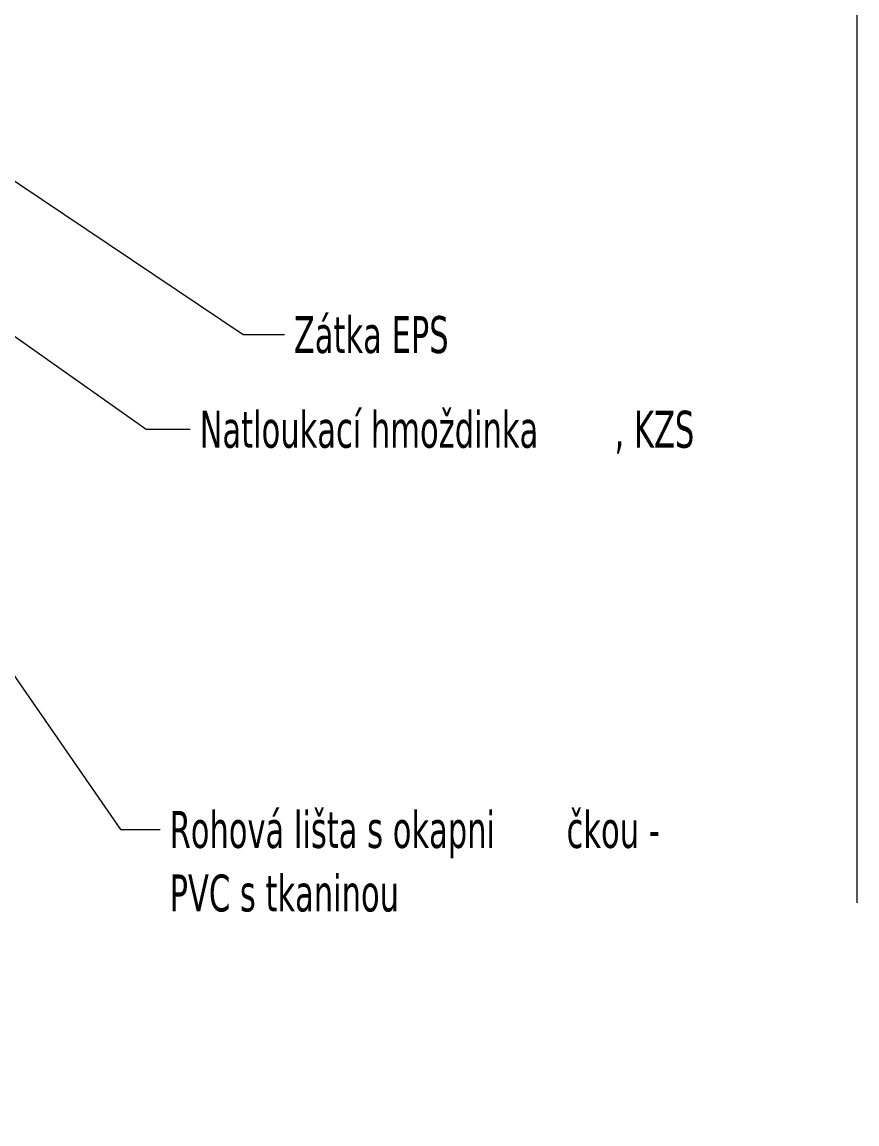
# Model space of a CAD drawing. Header units: millimetres. Extents: x 3821 to 11066, y 2454 to 5594.
# Drawn here: x 4876.1 to 5102.1, y 3012.1 to 3310.5 of the extents above; entities that cross this region are included whole.
import ezdxf

# ---------------------------------------------------------------- set-up
doc = ezdxf.new("R2010")
doc.units = ezdxf.units.MM
doc.layers.add('A-DETL-THIN', color=151, linetype='Continuous', lineweight=18)
doc.layers.add('G-ANNO-TEXT', color=231, linetype='Continuous', lineweight=9)
doc.styles.add('Tahoma', font='tahoma.ttf', dxfattribs={"width": 0.7, "height": 10})
doc.styles.add('Tahoma_B', font='tahomabd.ttf', dxfattribs={"width": 0.7, "height": 10})

msp = doc.modelspace()

# ---------------------------------------------------------------- linework, layer by layer
at = {"layer": 'A-DETL-THIN'}
msp.add_line((5102.06, 3441.57), (5102.06, 3072), dxfattribs=at)
at = {"layer": 'G-ANNO-TEXT', "color": 10}
for p, q in [((4790.71, 3284.35), (4909.7, 3200.21)), ((4848, 3284.91), (4935.98, 3225.85)), ((4935.98, 3225.85), (4947.2, 3225.85)), ((4909.7, 3200.21), (4921.69, 3200.21)), ((4854.81, 3161.14), (4902.77, 3091.85)), ((4902.77, 3091.85), (4913.56, 3091.85))]:
    msp.add_line(p, q, dxfattribs=at)

# ---------------------------------------------------------------- texts
at = {"layer": 'G-ANNO-TEXT', "color": 1, "char_height": 10, "attachment_point": 1, "style": 'Tahoma_B', "bg_fill": 3, "box_fill_scale": 1.25, "bg_fill_color": 256, "bg_fill_true_color": 13158600, "bg_fill_transparency": 0}
for s, insert, width in [('PVC s tkaninou', (4916.06, 3079.65), 92.0337), ('čištění okenní spáry montážní pěnou', (4692.92, 3024.96), 225.0337)]:
    msp.add_mtext(s, dxfattribs=dict(at, insert=insert, width=width))

# ---------------------------------------------------------------- next in the draw order: texts
for s, insert, width in [('Zátka EPS', (4949.7, 3230.85), 60.8882), ('Natloukací hmoždinka', (4924.19, 3205.21), 136.0865), ('Rohová lišta s okapni', (4916.06, 3096.85), 130.1941)]:
    msp.add_mtext(s, dxfattribs=dict(at, insert=insert, width=width))

# ---------------------------------------------------------------- next in the draw order: texts
at = {"layer": 'G-ANNO-TEXT', "color": 1, "char_height": 10, "attachment_point": 1, "bg_fill": 3, "box_fill_scale": 1.25, "bg_fill_color": 256, "bg_fill_true_color": 13158600, "bg_fill_transparency": 0}
for s, insert, width, style in [(', KZS', (5036.47, 3205.21), 27.7785, 'Tahoma'), ('čkou - ', (5023.48, 3096.85), 41.808, 'Tahoma_B')]:
    msp.add_mtext(s, dxfattribs=dict(at, insert=insert, width=width, style=style))

doc.saveas('drawing.dxf')
